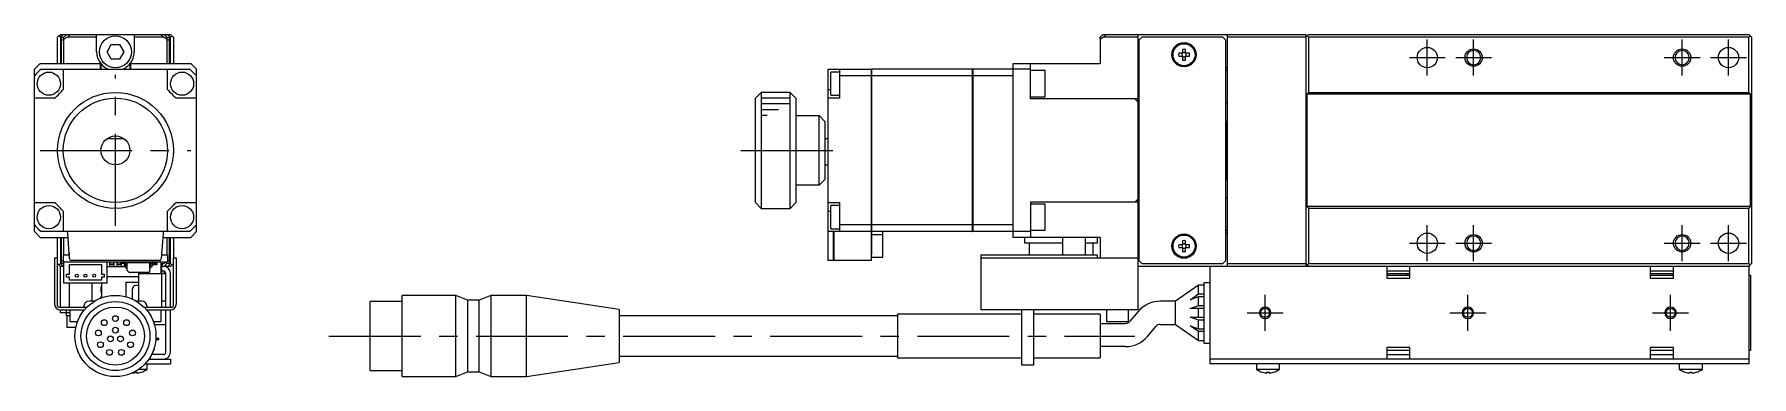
# Model space of a CAD drawing. Extents: x -1 to 623, y -8 to 193.
# Drawn here: x 326.5 to 623, y 70.8 to 129.8 of the extents above; entities that cross this region are included whole.
import ezdxf

# ---------------------------------------------------------------- set-up
doc = ezdxf.new("R2010")
doc.units = 0
doc.header["$LTSCALE"] = 0.5
doc.linetypes.add('CENTER', pattern=[50.8, 31.75, -6.35, 6.35, -6.35])
for name, color, linetype in [('MSM_CENTER', 1, 'CENTER'), ('MSM_CONTINUOUS', 7, 'CONTINUOUS'), ('MSM_NARROW', 5, 'CONTINUOUS')]:
    doc.layers.add(name, color=color, linetype=linetype)

msp = doc.modelspace()

# ---------------------------------------------------------------- linework, layer by layer
at = {"layer": 'MSM_CENTER'}
for p, q in [((567, 122.7), (567, 128.9)), ((575, 122.7), (575, 128.9)), ((611, 122.7), (611, 128.9)), ((619, 122.7), (619, 128.9)), ((563.9, 125.8), (570.1, 125.8)), ((571.9, 125.8), (578.1, 125.8)), ((607.9, 125.8), (614.1, 125.8)), ((615.9, 125.8), (622.1, 125.8)), ((340.5, 96.8), (340.5, 122.8)), ((327.5, 109.8), (353.5, 109.8)), ((448.5, 109.8), (466.5, 109.8)), ((567, 90.7), (567, 96.9)), ((575, 90.7), (575, 96.9)), ((611, 90.7), (611, 96.9)), ((619, 90.7), (619, 96.9)), ((563.9, 93.8), (570.1, 93.8)), ((571.9, 93.8), (578.1, 93.8)), ((607.9, 93.8), (614.1, 93.8)), ((615.9, 93.8), (622.1, 93.8)), ((539, 78.7), (539, 84.9)), ((574, 78.7), (574, 84.9)), ((609, 78.7), (609, 84.9)), ((535.9, 81.8), (542.1, 81.8)), ((570.9, 81.8), (577.1, 81.8)), ((605.9, 81.8), (612.1, 81.8)), ((377.36, 77.8), (516.53, 77.8))]:
    msp.add_line(p, q, dxfattribs=at)
at = {"layer": 'MSM_CONTINUOUS'}
for p, q in [((330.5, 129.3), (330.75, 129.55)), ((330.5, 124.8), (330.5, 129.3)), ((330.75, 129.55), (331, 129.8)), ((331, 129.3), (330.75, 129.55)), ((331.5, 129.8), (331, 129.3)), ((331, 129.8), (350, 129.8)), ((331, 129.3), (331, 124.8)), ((331.2, 124.8), (331.2, 129.3)), ((331.2, 129.3), (331.6, 129.3)), ((331.6, 128.8), (331.2, 128.8)), ((331.6, 129.3), (332.1, 129.8)), ((332.21, 129.3), (331.6, 128.99)), ((331.6, 124.8), (331.6, 129.3)), ((332, 129.7), (332, 129.8)), ((332.71, 129.8), (332.21, 129.3)), ((337.25, 129.3), (332.21, 129.3)), ((337.25, 126.8), (337.25, 129.8)), ((339.06, 126.8), (339.78, 128.05)), ((339.78, 128.05), (341.22, 128.05)), ((341.22, 128.05), (341.94, 126.8)), ((343.75, 129.8), (343.75, 126.8)), ((348.79, 129.3), (343.75, 129.3)), ((348.79, 129.3), (348.29, 129.8)), ((349.4, 128.99), (348.79, 129.3)), ((348.9, 129.8), (349.4, 129.3)), ((349, 129.7), (349, 129.8)), ((349.4, 129.3), (349.8, 129.3)), ((349.4, 129.3), (349.4, 124.8)), ((349.8, 128.8), (349.4, 128.8)), ((350, 129.3), (349.5, 129.8)), ((349.8, 129.3), (349.8, 124.8)), ((350, 129.8), (350.25, 129.55)), ((350.25, 129.55), (350, 129.3)), ((350, 124.8), (350, 129.3)), ((350.25, 129.55), (350.5, 129.3)), ((350.5, 129.3), (350.5, 124.8)), ((510.5, 129.3), (511, 129.8)), ((511.11, 129.3), (510.5, 128.99)), ((510.5, 128.99), (510.5, 129.3)), ((510.5, 128.99), (510.5, 124.8)), ((511, 129.8), (546, 129.8)), ((511.61, 129.8), (511.11, 129.3)), ((517, 129.3), (511.11, 129.3)), ((517, 129.8), (517, 82.3)), ((517.7, 129.3), (517.2, 128.8)), ((517.2, 128.8), (517.2, 90.8)), ((531.7, 129.3), (517.7, 129.3)), ((532.2, 128.8), (531.7, 129.3)), ((532.2, 90.8), (532.2, 128.8)), ((532.5, 89.8), (532.5, 129.8)), ((546, 129.3), (532.5, 129.3)), ((546, 129.8), (546, 89.8)), ((546.25, 129.55), (546, 129.3)), ((546.5, 129.8), (546.25, 129.55)), ((546.25, 129.55), (546.5, 129.3)), ((546.5, 129.8), (622.5, 129.8)), ((546.5, 129.3), (546.5, 119.8)), ((622.5, 129.3), (546.5, 129.3)), ((622.75, 129.55), (622.5, 129.8)), ((622.5, 129.3), (622.75, 129.55)), ((622.5, 119.8), (622.5, 129.3)), ((623, 129.3), (622.75, 129.55)), ((623, 129.3), (623, 90.3)), ((327.5, 124.8), (326.5, 123.8)), ((327.5, 124.8), (337.9, 124.8)), ((337.9, 123.8), (337.9, 124.8)), ((338.01, 123.8), (338.01, 124.71)), ((339.78, 125.55), (339.06, 126.8)), ((341.22, 125.55), (339.78, 125.55)), ((341.94, 126.8), (341.22, 125.55)), ((342.99, 124.71), (342.99, 123.8)), ((343.1, 124.8), (343.1, 123.8)), ((343.1, 124.8), (353.5, 124.8)), ((354.5, 123.8), (353.5, 124.8)), ((495.5, 124.8), (510.5, 124.8)), ((495.5, 94.8), (495.5, 124.8)), ((498.5, 118.7), (498.5, 124.8)), ((524.76, 126.54), (524.08, 126.54)), ((524.08, 126.06), (524.76, 126.06)), ((524.76, 127.22), (524.76, 126.54)), ((524.76, 126.06), (524.76, 125.38)), ((525.24, 126.54), (525.24, 127.22)), ((525.92, 126.54), (525.24, 126.54)), ((525.24, 125.38), (525.24, 126.06)), ((525.24, 126.06), (525.92, 126.06)), ((326.5, 95.8), (326.5, 123.8)), ((327.65, 123.8), (353.35, 123.8)), ((331.5, 123.8), (331.5, 120.3)), ((349.5, 120.3), (349.5, 123.8)), ((354.5, 95.8), (354.5, 123.8)), ((463.5, 123.8), (471, 123.8)), ((463.5, 123.8), (463.5, 90.8)), ((464, 119.3), (464, 123.3)), ((465.5, 123.3), (464, 123.3)), ((465.5, 123.8), (465.5, 118.8)), ((471, 122.65), (465.5, 122.65)), ((471, 123.8), (471, 90.8)), ((471, 123.79), (471.01, 123.79)), ((471, 122.64), (471.01, 122.64)), ((488.5, 123.8), (471.01, 123.8)), ((471.01, 123.8), (471.01, 91.8)), ((488.5, 122.65), (471.01, 122.65)), ((488.5, 95.8), (488.5, 123.8)), ((488.5, 123.79), (488.51, 123.79)), ((488.5, 122.64), (488.51, 122.64)), ((488.51, 123.8), (488.51, 95.8)), ((498.5, 123.8), (488.51, 123.8)), ((495.5, 122.65), (488.51, 122.65)), ((501, 123.55), (498.5, 123.55)), ((501, 119.05), (501, 123.55)), ((517.2, 124.05), (517, 124.05)), ((532.5, 124.05), (532.2, 124.05)), ((532.5, 123.55), (532.2, 123.55)), ((330, 118.8), (326.5, 118.8)), ((354.5, 118.8), (351, 118.8)), ((452, 119.8), (451, 118.8)), ((451, 100.8), (451, 118.8)), ((452, 119.8), (452, 99.8)), ((457, 119.8), (452, 119.8)), ((457, 99.8), (457, 119.8)), ((458, 118.8), (457, 119.8)), ((458, 118.8), (458, 100.8)), ((463.5, 120.3), (464, 120.3)), ((465.5, 118.8), (463.5, 118.8)), ((464, 119.3), (465.5, 119.3)), ((498.5, 119.05), (501, 119.05)), ((517, 118.7), (498.5, 118.7)), ((516.5, 118.7), (517, 118.2)), ((517.2, 119.8), (517, 119.8)), ((517.2, 118.8), (517, 118.8)), ((546.5, 119.8), (546.2, 119.5)), ((622.8, 119.5), (546.2, 119.5)), ((546.2, 119.5), (546.2, 100.1)), ((546.5, 119.8), (622.5, 119.8)), ((622.8, 119.5), (622.5, 119.8)), ((622.8, 100.1), (622.8, 119.5)), ((458, 115.8), (462, 115.8)), ((463, 114.8), (462, 115.8)), ((462, 103.8), (462, 115.8)), ((517.2, 117.3), (517, 117.3)), ((532.2, 118.05), (532.5, 118.05)), ((463, 114.8), (463, 104.8)), ((532.3, 114.8), (532.2, 114.8)), ((532.3, 104.8), (532.3, 114.8)), ((532.5, 114.6), (532.3, 114.8)), ((342, 111.8), (339, 111.8)), ((463.5, 111.8), (463, 111.8)), ((463, 107.3), (463.5, 107.3)), ((462, 103.8), (458, 103.8)), ((462, 103.8), (463, 104.8)), ((532.2, 104.8), (532.3, 104.8)), ((532.3, 104.8), (532.5, 105)), ((517, 100.9), (498.5, 100.9)), ((498.5, 100.9), (498.5, 94.8)), ((517, 101.4), (516.5, 100.9)), ((517, 102.3), (517.2, 102.3)), ((532.5, 101.55), (532.2, 101.55)), ((326.5, 100.8), (330, 100.8)), ((331.5, 99.3), (331.5, 95.8)), ((349.5, 95.8), (349.5, 99.3)), ((351, 100.8), (354.5, 100.8)), ((451, 100.8), (452, 99.8)), ((452, 99.8), (457, 99.8)), ((457, 99.8), (458, 100.8)), ((463.5, 100.8), (465.5, 100.8)), ((463.5, 99.3), (464, 99.3)), ((465.5, 100.3), (464, 100.3)), ((464, 96.3), (464, 100.3)), ((465.5, 100.8), (465.5, 95.8)), ((501, 100.55), (498.5, 100.55)), ((501, 96.05), (501, 100.55)), ((517.2, 100.8), (517, 100.8)), ((517, 99.8), (517.2, 99.8)), ((546.2, 100.1), (546.5, 99.8)), ((622.8, 100.1), (546.2, 100.1)), ((546.5, 99.8), (546.5, 90.3)), ((622.5, 99.8), (546.5, 99.8)), ((622.5, 99.8), (622.8, 100.1)), ((622.5, 90.3), (622.5, 99.8)), ((326.5, 95.8), (327.5, 94.8)), ((353.35, 95.8), (327.65, 95.8)), ((332.27, 95.5), (332.25, 95.8)), ((332.58, 91.08), (332.27, 95.5)), ((348.73, 95.5), (348.42, 91.08)), ((348.75, 95.8), (348.73, 95.5)), ((353.5, 94.8), (354.5, 95.8)), ((471, 95.8), (463.5, 95.8)), ((464, 96.3), (465.5, 96.3)), ((464.5, 90.8), (464.5, 95.8)), ((464.51, 95.8), (464.51, 90.8)), ((471, 96.95), (465.5, 96.95)), ((471, 96.96), (471.01, 96.96)), ((471, 95.81), (471.01, 95.81)), ((488.5, 96.95), (471.01, 96.95)), ((488.5, 95.8), (471.01, 95.8)), ((471.01, 95.3), (473, 95.3)), ((473, 91.4), (473, 95.8)), ((488.5, 96.96), (488.51, 96.96)), ((488.5, 95.81), (488.51, 95.81)), ((495.5, 96.95), (488.51, 96.95)), ((498.5, 95.8), (488.51, 95.8)), ((498.5, 96.05), (501, 96.05)), ((517, 95.55), (517.2, 95.55)), ((532.2, 96.05), (532.5, 96.05)), ((532.2, 95.55), (532.5, 95.55)), ((327.5, 94.8), (332.32, 94.8)), ((330.5, 91.3), (330.5, 94.8)), ((331, 94.8), (331, 90.3)), ((331.2, 90.3), (331.2, 94.8)), ((331.6, 91.8), (331.6, 94.8)), ((332.5, 92.22), (332.5, 91.8)), ((348.5, 91.8), (348.5, 92.22)), ((348.68, 94.8), (353.5, 94.8)), ((349.4, 94.8), (349.4, 91.8)), ((349.8, 94.8), (349.8, 90.3)), ((350, 90.3), (350, 94.8)), ((350.5, 94.8), (350.5, 91.3)), ((510.5, 94.8), (495.5, 94.8)), ((497.5, 93.8), (497.5, 94.8)), ((504, 93.8), (497.5, 93.8)), ((498.25, 93.8), (498.25, 91.8)), ((504, 94.8), (504, 91.8)), ((508, 91.8), (508, 94.8)), ((510, 93.8), (508, 93.8)), ((509.25, 93.8), (509.25, 91.8)), ((510, 94.8), (510, 93.8)), ((510.5, 94.8), (510.5, 91.3)), ((524.76, 93.54), (524.08, 93.54)), ((524.08, 93.06), (524.76, 93.06)), ((524.76, 94.22), (524.76, 93.54)), ((524.76, 93.06), (524.76, 92.38)), ((525.24, 93.54), (525.24, 94.22)), ((525.92, 93.54), (525.24, 93.54)), ((525.24, 92.38), (525.24, 93.06)), ((525.24, 93.06), (525.92, 93.06)), ((330, 91.3), (330.5, 91.3)), ((330, 91.3), (330, 83.3)), ((330.5, 83), (330.5, 91.3)), ((331, 89.8), (330.5, 90.3)), ((330.75, 90.05), (331, 90.3)), ((331, 90.3), (331.5, 89.8)), ((331.57, 89.8), (331, 89.8)), ((331, 82.8), (331, 89.8)), ((331.2, 90.8), (331.5, 90.8)), ((331.57, 90.3), (331.2, 90.3)), ((331.5, 91.8), (331.5, 90.6)), ((331.5, 91.8), (332.53, 91.8)), ((331.5, 90.6), (349.5, 90.6)), ((331.57, 86.9), (331.57, 90.6)), ((332.57, 90.1), (338.07, 90.1)), ((332.57, 88.45), (332.57, 90.1)), ((348.12, 90.8), (332.88, 90.8)), ((338.07, 90.1), (338.07, 88.45)), ((339.07, 86.9), (339.07, 90.6)), ((339.07, 89.8), (342.09, 89.8)), ((339.5, 90.6), (339.5, 89.8)), ((340.25, 90.17), (339.5, 90.17)), ((340.25, 90.05), (339.5, 90.05)), ((340.25, 90.6), (340.25, 89.8)), ((340.75, 90.6), (340.75, 89.8)), ((341.5, 90.17), (340.75, 90.17)), ((341.5, 90.05), (340.75, 90.05)), ((341.45, 90.37), (341.45, 90.6)), ((341.45, 90.37), (341.96, 90.37)), ((341.5, 90.37), (341.5, 89.8)), ((341.7, 90.37), (341.7, 90.6)), ((341.77, 90.37), (341.77, 90.6)), ((342, 90.6), (342, 90.6)), ((342, 90.36), (342, 89.8)), ((342.06, 90.17), (342, 90.17)), ((342.06, 90.05), (342, 90.05)), ((342.06, 90.27), (342.06, 89.94)), ((342.29, 89.94), (342.29, 90.27)), ((342.5, 90.17), (342.29, 90.17)), ((342.5, 90.05), (342.29, 90.05)), ((342.39, 89.84), (342.5, 89.84)), ((342.39, 89.61), (342.5, 89.61)), ((342.5, 89.14), (342.5, 90.4)), ((342.85, 88.75), (342.53, 89.07)), ((342.6, 90.5), (346.3, 90.5)), ((343.19, 90.6), (343.19, 90.5)), ((343.75, 90.6), (343.75, 90.5)), ((344.6, 90.6), (344.6, 90.5)), ((344.72, 90.6), (344.72, 90.5)), ((346.4, 90.4), (346.4, 88.82)), ((346.61, 90.05), (346.4, 90.05)), ((346.4, 89.84), (346.51, 89.84)), ((346.4, 89.61), (346.51, 89.61)), ((346.61, 89.94), (346.61, 90.27)), ((346.72, 90.6), (346.72, 90.52)), ((346.84, 90.27), (346.84, 89.94)), ((347.67, 90.05), (346.84, 90.05)), ((346.94, 90.37), (347.45, 90.37)), ((347.14, 90.6), (347.14, 90.37)), ((347.2, 90.6), (347.2, 90.37)), ((347.45, 90.6), (347.45, 90.37)), ((347.67, 90.6), (347.67, 90.05)), ((348.4, 88.6), (348.4, 90.6)), ((348.4, 90.3), (348.79, 90.3)), ((348.4, 89.91), (348.79, 90.3)), ((350, 89.8), (348.4, 89.8)), ((348.47, 91.8), (349.5, 91.8)), ((348.5, 82.8), (348.5, 89.8)), ((348.8, 89), (348.5, 89)), ((348.79, 90.3), (349.39, 90.6)), ((349.4, 90.3), (348.9, 89.8)), ((349, 89.8), (349, 89.9)), ((349.4, 90.6), (349.4, 90.3)), ((349.8, 90.3), (349.4, 90.3)), ((349.5, 91.8), (349.5, 90.6)), ((349.5, 90.8), (349.8, 90.8)), ((349.5, 89.8), (350, 90.3)), ((350, 90.3), (350.25, 90.05)), ((350.5, 90.3), (350, 89.8)), ((350.5, 83), (350.5, 91.3)), ((350.5, 91.3), (351, 91.3)), ((351, 91.3), (351, 83.3)), ((464.5, 90.8), (463.5, 90.8)), ((464.5, 90.81), (464.51, 90.81)), ((471, 90.8), (464.51, 90.8)), ((471.01, 91.8), (471, 91.8)), ((471, 91.4), (473, 91.4)), ((490, 91.8), (510, 91.8)), ((490, 82.3), (490, 91.8)), ((490, 91.3), (517, 91.3)), ((510, 91.8), (510, 91.3)), ((622.5, 89.8), (517, 89.8)), ((517.2, 90.8), (517.7, 90.3)), ((517.7, 90.3), (531.7, 90.3)), ((529.5, 73), (529.5, 89.8)), ((531.7, 90.3), (532.2, 90.8)), ((532.5, 90.3), (546, 90.3)), ((546, 90.3), (546.25, 90.05)), ((546.5, 90.3), (546.25, 90.05)), ((546.25, 90.05), (546.5, 89.8)), ((546.5, 90.3), (622.5, 90.3)), ((560, 89.8), (560, 87.8)), ((564, 89), (560, 89)), ((564, 87.8), (564, 89.8)), ((605.5, 89.8), (605.5, 87.8)), ((609.5, 89), (605.5, 89)), ((609.5, 87.8), (609.5, 89.8)), ((622.75, 90.05), (622.5, 90.3)), ((622.5, 89.8), (622.75, 90.05)), ((622.5, 89.8), (622.5, 73)), ((622.75, 90.05), (623, 90.3)), ((339.07, 86.9), (331.57, 86.9)), ((332.07, 88.45), (332.57, 88.45)), ((332.07, 87.95), (332.07, 88.45)), ((332.57, 87.95), (332.07, 87.95)), ((332.5, 86.9), (332.5, 82.8)), ((332.57, 87.4), (332.57, 87.95)), ((338.07, 87.4), (332.57, 87.4)), ((336.5, 83.8), (336.5, 86.9)), ((338.1, 86.25), (338, 86.25)), ((338, 86.25), (338, 85.35)), ((338.07, 88.45), (338.57, 88.45)), ((338.07, 87.95), (338.07, 87.4)), ((338.57, 87.95), (338.07, 87.95)), ((338.1, 86.9), (338.1, 84.55)), ((338.57, 88.45), (338.57, 87.95)), ((339.07, 88.05), (344.5, 88.05)), ((342.3, 87.05), (342.3, 84.56)), ((344.5, 87.05), (342.3, 87.05)), ((346.3, 88.72), (342.92, 88.72)), ((344.5, 88.72), (344.5, 83.8)), ((344.6, 88.72), (344.6, 88.6)), ((344.6, 88.6), (348.4, 88.6)), ((349, 88.5), (348.5, 88.5)), ((349, 88.5), (349, 88.95)), ((349.2, 82.8), (349.2, 88.6)), ((350, 82.8), (350, 88.6)), ((527.5, 86.55), (523.5, 83.8)), ((527.5, 85.05), (527.5, 86.55)), ((528.5, 86.55), (527.5, 86.55)), ((528.5, 87.05), (529.5, 87.05)), ((528.5, 76.55), (528.5, 87.05)), ((564, 88.5), (560, 88.5)), ((560, 88.3), (564, 88.3)), ((560, 87.8), (564, 87.8)), ((563.5, 88.3), (563.5, 88.5)), ((609.5, 88.5), (605.5, 88.5)), ((605.5, 88.3), (609.5, 88.3)), ((605.5, 87.8), (609.5, 87.8)), ((622.5, 88.3), (622.8, 88.3)), ((622.8, 88.3), (622.8, 75.3)), ((336.89, 83.8), (336, 83.8)), ((338.1, 85.87), (338, 85.87)), ((338.1, 85.72), (338, 85.72)), ((338.1, 85.35), (338, 85.35)), ((338, 84.55), (338.1, 84.55)), ((338, 84.34), (338, 84.55)), ((343.4, 85.8), (343.4, 84.17)), ((345, 83.8), (344.11, 83.8)), ((349.2, 83.8), (348.5, 83.8)), ((384.5, 71.85), (384.5, 83.75)), ((390, 83.75), (384.5, 83.75)), ((390, 70.8), (390, 84.8)), ((399.3, 84.8), (390, 84.8)), ((399.3, 70.8), (399.3, 84.8)), ((401.3, 83.95), (399.3, 84.8)), ((401.3, 83.95), (401.3, 71.65)), ((403.3, 83.95), (401.3, 83.95)), ((405.3, 84.8), (403.3, 83.95)), ((403.3, 71.65), (403.3, 83.95)), ((405.3, 84.8), (405.3, 70.8)), ((411.5, 84.8), (405.3, 84.8)), ((411.5, 70.8), (411.5, 84.8)), ((427.5, 82.37), (411.5, 84.8)), ((523.5, 83.8), (520.9, 83.8)), ((523.5, 79.8), (523.5, 83.8)), ((526.05, 84.05), (527.5, 85.05)), ((527.5, 84.55), (526.05, 84.05)), ((526.05, 82.55), (527.5, 83.05)), ((527.5, 85.05), (528.5, 85.05)), ((527.5, 83.05), (527.5, 84.55)), ((528.5, 84.55), (527.5, 84.55)), ((527.5, 83.05), (528.5, 83.05)), ((330.7, 82.8), (335.6, 82.8)), ((331, 82.3), (335.14, 82.3)), ((331, 81.8), (331, 82.3)), ((332.6, 81.8), (331, 81.8)), ((332, 82.3), (332, 81.3)), ((332.6, 81.3), (332, 81.3)), ((332.1, 81.3), (332.1, 79.3)), ((332.6, 82.3), (332.6, 80.3)), ((332.6, 80.3), (333.96, 80.3)), ((335, 82.3), (335, 82.13)), ((345.4, 82.8), (350.3, 82.8)), ((345.86, 82.3), (350, 82.3)), ((346, 82.13), (346, 82.3)), ((347.04, 80.3), (348.4, 80.3)), ((347.2, 79.83), (347.2, 80.3)), ((348.4, 80.3), (348.4, 82.3)), ((349.2, 75), (349.2, 82.3)), ((350, 75), (350, 82.3)), ((427.5, 82.37), (427.5, 73.23)), ((475.5, 81.3), (427.5, 81.3)), ((475.5, 81.55), (475.5, 74.05)), ((497, 81.55), (475.5, 81.55)), ((517, 82.3), (490, 82.3)), ((497, 72.8), (497, 82.3)), ((499, 82.3), (499, 72.8)), ((510.5, 81.55), (499, 81.55)), ((510.5, 81.55), (510.5, 74.05)), ((511.6, 82.3), (511.6, 80.3)), ((511.6, 80.3), (515.4, 80.3)), ((515.4, 80.3), (515.4, 82.3)), ((517.07, 82.01), (515.65, 80.33)), ((528.5, 82.55), (526.05, 82.55)), ((526.05, 81.05), (528.5, 81.05)), ((527.5, 80.55), (526.05, 81.05)), ((527.5, 81.05), (527.5, 82.55)), ((527.5, 79.05), (527.5, 80.55)), ((528.5, 80.55), (527.5, 80.55)), ((332.1, 79.3), (333.66, 79.3)), ((347.21, 79.8), (349.2, 79.8)), ((347.47, 77.17), (348, 77.17)), ((347.49, 77.42), (348, 77.42)), ((348, 77.17), (348, 77.42)), ((510.5, 79.97), (514.89, 79.97)), ((518.72, 77.76), (520.13, 79.44)), ((520.9, 79.8), (523.5, 79.8)), ((523.5, 79.8), (527.5, 77.05)), ((526.05, 79.55), (527.5, 79.05)), ((527.5, 78.55), (526.05, 79.55)), ((527.5, 79.05), (528.5, 79.05)), ((527.5, 77.05), (527.5, 78.55)), ((528.5, 78.55), (527.5, 78.55)), ((348.8, 74.6), (346.73, 74.6)), ((347.2, 75.3), (347.04, 75.3)), ((347.2, 75.3), (347.2, 75.77)), ((427.5, 74.3), (475.5, 74.3)), ((514.89, 75.97), (510.5, 75.97)), ((527.5, 77.05), (528.5, 77.05)), ((528.5, 76.55), (529.5, 76.55)), ((564, 75.8), (560, 75.8)), ((560, 75.8), (560, 73.8)), ((564, 75.3), (560, 75.3)), ((560, 74.6), (564, 74.6)), ((564, 73.8), (564, 75.8)), ((609.5, 75.8), (605.5, 75.8)), ((605.5, 75.8), (605.5, 73.8)), ((609.5, 75.3), (605.5, 75.3)), ((605.5, 74.6), (609.5, 74.6)), ((609.5, 73.8), (609.5, 75.8)), ((622.8, 75.3), (622.5, 75.3)), ((343.8, 71.54), (344.2, 71.54)), ((343.8, 71.41), (343.8, 71.54)), ((344.2, 71.54), (344.2, 71.41)), ((344.57, 72.1), (346, 72.1)), ((344.93, 71.54), (344.95, 71.54)), ((345.6, 73), (350, 73)), ((346, 72.1), (346, 73)), ((346.24, 73.8), (350, 73.8)), ((350, 73.8), (350, 73)), ((384.5, 71.85), (390, 71.85)), ((399.3, 70.8), (401.3, 71.65)), ((401.3, 71.65), (403.3, 71.65)), ((403.3, 71.65), (405.3, 70.8)), ((411.5, 70.8), (427.5, 73.23)), ((475.5, 74.05), (497, 74.05)), ((499, 72.8), (497, 72.8)), ((499, 74.05), (510.5, 74.05)), ((622.5, 73.8), (529.5, 73.8)), ((622.5, 73), (529.5, 73)), ((537.5, 73), (537.5, 72.1)), ((537.5, 72.1), (541.5, 72.1)), ((538.55, 71.54), (538.57, 71.54)), ((539.3, 71.54), (539.7, 71.54)), ((539.3, 71.41), (539.3, 71.54)), ((539.7, 71.54), (539.7, 71.41)), ((540.43, 71.54), (540.45, 71.54)), ((541.5, 72.1), (541.5, 73)), ((610.5, 73), (610.5, 72.1)), ((610.5, 72.1), (614.5, 72.1)), ((611.55, 71.54), (611.57, 71.54)), ((612.3, 71.54), (612.7, 71.54)), ((612.3, 71.41), (612.3, 71.54)), ((612.7, 71.54), (612.7, 71.41)), ((613.43, 71.54), (613.45, 71.54)), ((614.5, 72.1), (614.5, 73)), ((390, 70.8), (399.3, 70.8)), ((405.3, 70.8), (411.5, 70.8))]:
    msp.add_line(p, q, dxfattribs=at)
for centre, radius in [((340.5, 126.8), 2.75), ((525, 126.3), 2.1), ((525, 126.3), 1.9), ((567, 125.8), 1.75), ((619, 125.8), 1.75), ((329, 121.3), 2), ((352, 121.3), 2), ((340.5, 109.8), 10), ((340.5, 109.8), 9), ((340.5, 109.8), 2.5), ((329, 98.3), 2), ((352, 98.3), 2), ((525, 93.3), 2.1), ((525, 93.3), 1.9), ((567, 93.8), 1.75), ((619, 93.8), 1.75), ((333.82, 88.2), 0.25), ((335.32, 88.2), 0.25), ((336.82, 88.2), 0.25), ((340.5, 77.8), 7), ((340.5, 77.8), 5.95), ((340.5, 77.8), 5), ((338.57, 80.1), 0.5), ((340.5, 80.8), 0.5), ((342.43, 80.1), 0.5), ((539, 81.8), 0.783), ((574, 81.8), 0.783), ((609, 81.8), 0.783), ((337.55, 78.32), 0.5), ((339.63, 77.3), 0.5), ((340.5, 78.8), 0.5), ((341.37, 77.3), 0.5), ((343.45, 78.32), 0.5), ((337.9, 76.3), 0.5), ((339.47, 74.98), 0.5), ((341.53, 74.98), 0.5), ((343.1, 76.3), 0.5)]:
    msp.add_circle(centre, radius, dxfattribs=at)
at = {"layer": 'MSM_CONTINUOUS', "extrusion": (0, 0, -1)}
for centre in [(-575, 125.8), (-611, 125.8), (-575, 93.8), (-611, 93.8)]:
    msp.add_circle(centre, 1.23, dxfattribs=at)
at = {"layer": 'MSM_CONTINUOUS'}
for centre, radius, start, end in [((340.5, 126.8), 3.25, 180, 220.0046), ((340.5, 126.8), 3.25, 220.0056, 247.3864), ((340.5, 126.8), 3.25, 292.6057, 319.9942), ((340.5, 126.8), 3.25, 319.9955, 0), ((525, 126.3), 0.95, 165.3667, 194.6333), ((525, 126.3), 0.365, 138.8496, 221.1504), ((525, 126.3), 0.95, 75.3667, 104.6333), ((525, 126.3), 0.365, 48.8496, 131.1504), ((525, 126.3), 0.365, 228.8496, 311.1504), ((525, 126.3), 0.95, 255.3667, 284.6333), ((525, 126.3), 0.365, 318.8496, 41.1504), ((525, 126.3), 0.95, 345.3667, 14.6333), ((340.5, 109.8), 19, 132.5369, 137.4631), ((340.5, 109.8), 19, 42.5369, 47.4631), ((317.34, 132.96), 19, 311.7998, 318.2002), ((363.66, 132.96), 19, 221.7998, 228.2002), ((317.34, 86.64), 19, 41.7998, 48.2002), ((363.66, 86.64), 19, 131.7998, 138.2002), ((340.5, 109.8), 19, 222.5369, 227.4631), ((340.5, 109.8), 19, 312.5369, 317.4631), ((525, 93.3), 0.95, 165.3667, 194.6333), ((525, 93.3), 0.365, 138.8496, 221.1504), ((525, 93.3), 0.95, 75.3667, 104.6333), ((525, 93.3), 0.365, 48.8496, 131.1504), ((525, 93.3), 0.365, 228.8496, 311.1504), ((525, 93.3), 0.95, 255.3667, 284.6333), ((525, 93.3), 0.365, 318.8496, 41.1504), ((525, 93.3), 0.95, 345.3667, 14.6333), ((332.88, 91.1), 0.3, 184, 270), ((341.96, 90.27), 0.33, 0, 90), ((341.96, 90.27), 0.1, 0, 90), ((342.39, 89.94), 0.33, 180, 270), ((342.39, 89.94), 0.1, 180, 270), ((342.6, 90.4), 0.1, 90, 180), ((342.6, 89.14), 0.1, 180, 225), ((346.3, 90.4), 0.1, 0, 90), ((346.51, 89.94), 0.1, 270, 0), ((346.51, 89.94), 0.33, 270, 0), ((346.94, 90.27), 0.33, 90, 180), ((346.94, 90.27), 0.1, 90, 180), ((348.12, 91.1), 0.3, 270, 356), ((348.8, 88.6), 1.2, 0, 90), ((348.8, 88.6), 0.4, 0, 90), ((342.92, 88.82), 0.1, 225, 270), ((344.15, 85.8), 0.75, 62.1818, 180), ((346.3, 88.82), 0.1, 270, 0), ((331, 83.3), 1, 180, 270), ((336, 82.8), 1, 90, 180), ((345, 82.8), 1, 0, 90), ((350, 83.3), 1, 270, 0), ((520.9, 78.8), 5, 90, 140), ((330.7, 83), 0.2, 180, 270), ((350.3, 83), 0.2, 270, 0), ((514.89, 80.97), 1, 270, 320), ((514.89, 80.97), 5, 270, 320), ((520.9, 78.8), 1, 90, 140), ((348.8, 75), 1.2, 270, 0), ((348.8, 75), 0.4, 270, 0), ((336, 73.8), 1, 208.9988, 234.2683), ((344, 74.6), 3.19, 260.1406, 266.4096), ((344, 74.6), 3.19, 273.5904, 286.9053), ((344, 74.6), 3.2, 287.27, 308.6822), ((345, 73.8), 1, 306.8699, 331.0012), ((539.5, 74.6), 3.2, 231.3178, 252.73), ((539.5, 74.6), 3.19, 253.0947, 266.4097), ((539.5, 74.6), 3.19, 273.5903, 286.9053), ((539.5, 74.6), 3.2, 287.27, 308.6822), ((612.5, 74.6), 3.2, 231.3178, 252.73), ((612.5, 74.6), 3.19, 253.0947, 266.4097), ((612.5, 74.6), 3.19, 273.5903, 286.9053), ((612.5, 74.6), 3.2, 287.27, 308.6822)]:
    msp.add_arc(centre, radius, start, end, dxfattribs=at)
at = {"layer": 'MSM_NARROW'}
for p, q in [((457, 118.8), (452, 118.8)), ((457, 117.8), (452, 117.8)), ((455, 116.8), (452, 116.8)), ((453, 115.8), (452, 115.8))]:
    msp.add_line(p, q, dxfattribs=at)
for centre in [(575, 125.8), (611, 125.8), (575, 93.8), (611, 93.8)]:
    msp.add_circle(centre, 1.5, dxfattribs=at)
at = {"layer": 'MSM_NARROW', "extrusion": (0, 0, -1)}
for centre in [(-539, 81.8), (-574, 81.8), (-609, 81.8)]:
    msp.add_circle(centre, 1, dxfattribs=at)

doc.saveas('drawing.dxf')
